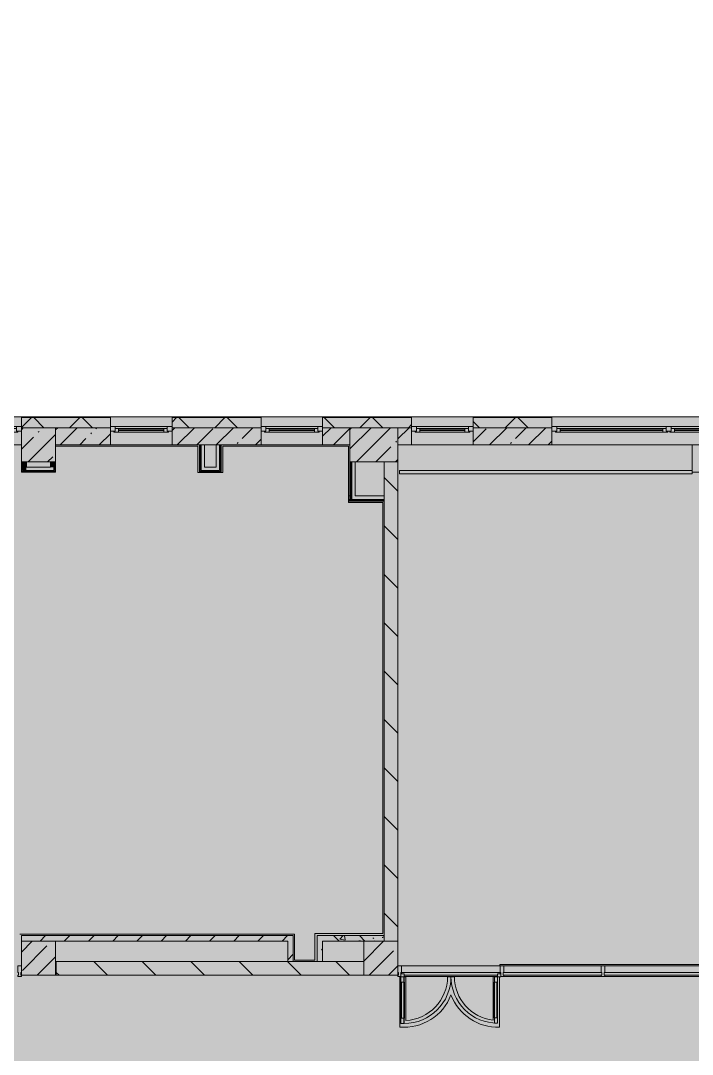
# Model space of a CAD drawing. Header units: millimetres. Extents: x 81663 to 277412, y -8553 to 29000.
# Drawn here: x 253768 to 263579, y 12246 to 27348 of the extents above; entities that cross this region are included whole.
import ezdxf

# ---------------------------------------------------------------- set-up
doc = ezdxf.new("R2010")
doc.units = ezdxf.units.MM
doc.layers.add('A-DETL-GENF-2', color=7, linetype='Continuous', lineweight=9, true_color=0xc0c0c0, transparency=0.4)
for name, color, linetype, lineweight, true_color in [('A-DETL-GENF-3', 7, 'Continuous', 5, 0xe2e2e2), ('A-DETL-GENF-4', 7, 'Continuous', 5, 0xb7b7b7), ('A-DOOR-1', 7, 'Continuous', 5, 0xb7b7b7), ('A-FLOR-3', 7, 'Continuous', 5, 0xb7b7b7), ('A-GLAZ-1', 7, 'Continuous', 5, 0x737373), ('A-GLAZ-CURT-3', 7, 'Continuous', 5, 0x737373), ('A-GLAZ-CWMG-4', 7, 'Continuous', 5, 0x737373), ('A-WALL-5', 7, 'Continuous', 5, 0x737373), ('A-WALL-6', 7, 'Continuous', 9, 0x737373), ('I-WALL-1', 7, 'Continuous', 5, 0xe7e7e7), ('I-WALL-2', 7, 'Continuous', 9, 0xe7e7e7), ('I-WALL-4', 7, 'Continuous', 5, 0x737373), ('I-WALL-5', 7, 'Continuous', 5, 0x787878), ('S-COLS-2', 7, 'Continuous', 5, 0x737373)]:
    doc.layers.add(name, color=color, linetype=linetype, lineweight=lineweight, true_color=true_color)
for name, color, linetype, lineweight in [('A-GLAZ-CURT-2', 7, 'Continuous', 5), ('A-WALL-4', 7, 'Continuous', 5), ('I-WALL-3', 7, 'Continuous', 5), ('S-COLS-1', 7, 'Continuous', 5)]:
    doc.layers.add(name, color=color, linetype=linetype, lineweight=lineweight)
pattern_1 = [(45, (148228.23, 0), (-285.1231, 285.1231), []), (45, (148513.35, 0), (-285.1231, 285.1231), [504.031, -100.806, 16.764, -84.042])]
pattern_2 = [(135, (148228.23, 0), (-353.5534, -353.5534), [])]
pattern_3 = [(135, (148228.23, 0), (-377.1708, -377.1708), [533.4, -88.9, 17.78, -88.9]), (135, (148228.23, 376.94), (-377.1708, -377.1708), []), (50, (148228.23, 0), (637.6445, -55.7866), [66.675, -733.425]), (355, (148228.2, 0), (-123.3494, 668.6992), [53.34, -586.74]), (100.451, (148281.37, -4.65), (514.299, 612.908), [56.665, -623.315]), (46.184, (148228.2, 177.8), (948.7764, -147.1497), [100.012, -1100.137]), (96.636, (148307.3, 165.5), (830.909, 865.997), [84.998, -934.973]), (351.184, (148228.2, 177.8), (830.918, 865.988), [80.01, -880.11]), (21, (148317.13, 133.35), (530.6506, -357.9283), [66.675, -733.425]), (326, (148317.1, 133.35), (216.308, 644.6585), [53.34, -586.74]), (71.451, (148361.35, 103.5), (746.9596, 286.7243), [56.665, -623.315]), (37.5, (148228.23, 0), (10.81053, 295.9426), [16.764, -562.864, 16.764, -578.866, -588.962]), (37.5, (148228.23, 0), (10.81053, 295.9426), [-1175.258, 16.764, -572.198]), (7.5, (148228.23, 0), (233.8692, 350.63175), [16.764, -322.834, 16.764, -549.529, -224.472]), (7.5, (148228.23, 0), (233.8692, 350.63175), [-905.891, 16.764, -207.708]), (327.5, (148029.98, 0), (474.5678, -20.0513), [16.764, -205.486, 16.764, -676.656, -920.115]), (327.5, (148029.98, 0), (474.5678, -20.0513), [-915.67, 16.764, -903.351]), (317.5, (147941.1, 0), (518.4522, 88.9934), [16.764, -272.161, 16.764, -443.738, -653.415]), (317.5, (147941.1, 0), (518.4522, 88.9934), [-749.427, 16.764, -636.651])]
pattern_4 = [(45, (148228.2, 0), (-530.33, 530.33), []), (135, (148228.2, 0), (-530.33, -530.33), [])]
pattern_5 = [(45, (148228.23, 0), (-176.7767, 176.7767), [])]

# ---------------------------------------------------------------- blocks, each defined once
blk = doc.blocks.new('120_Окно_СКБ_1Ст - 120_Окно_СКБ_1Ст 900х2500_h_ с форточкой-22877787-2_5_3_птичка')
at = {"layer": 'A-GLAZ-1'}
for p, q in [((-450, -127), (-450, -57)), ((-450, -57), (-380, -57)), ((450, -57), (-450, -57)), ((-380, -127), (-450, -127)), ((-450, -127), (-400, -127)), ((-380, -127), (-400, -127)), ((-400, -127), (-400, -137)), ((-400, -137), (400, -137)), ((400, -137), (-400, -137)), ((-380, -57), (-380, -127)), ((380, -87), (-380, -87)), ((-380, -87), (-380, -127)), ((-330, -137), (-330, -87)), ((-330, -107), (330, -107)), ((330, -117), (-330, -117)), ((330, -137), (330, -87)), ((380, -127), (380, -57)), ((380, -57), (450, -57)), ((380, -127), (380, -87)), ((450, -127), (380, -127)), ((400, -127), (380, -127)), ((400, -127), (450, -127)), ((400, -137), (400, -127)), ((450, -57), (450, -127))]:
    blk.add_line(p, q, dxfattribs=at)
blk = doc.blocks.new('120_Окно_СКБ_2Ст_Фрамуга сверху - 120_Окно_СКБ_2Ст_2300х2500_h_ ДОО-23103760-2_5_3_птичка')
at = {"layer": 'A-GLAZ-1'}
for p, q in [((-1150, -127), (-1150, -57)), ((-1150, -57), (-1080, -57)), ((1150, -57), (-1150, -57)), ((-1080, -127), (-1150, -127)), ((-1150, -127), (-1100, -127)), ((-1080, -127), (-1100, -127)), ((-1100, -127), (-1100, -137)), ((-1100, -137), (540, -137)), ((540, -137), (-1100, -137)), ((-1080, -57), (-1080, -127)), ((-1080, -57), (1080, -57)), ((520, -87), (-1080, -87)), ((-1080, -87), (-1080, -127)), ((-1030, -137), (-1030, -87)), ((-1030, -107), (470, -107)), ((470, -117), (-1030, -117)), ((470, -137), (470, -87)), ((520, -127), (520, -57)), ((520, -57), (590, -57)), ((520, -127), (520, -87)), ((590, -127), (520, -127)), ((540, -127), (520, -127)), ((540, -127), (570, -127)), ((540, -127), (570, -127)), ((540, -137), (540, -127)), ((590, -127), (570, -127)), ((570, -127), (570, -137)), ((570, -137), (1100, -137)), ((1100, -137), (570, -137)), ((590, -57), (590, -127)), ((1080, -87), (590, -87)), ((590, -87), (590, -127)), ((640, -137), (640, -87)), ((640, -107), (1030, -107)), ((1030, -117), (640, -117)), ((1030, -137), (1030, -87)), ((1080, -127), (1080, -57)), ((1080, -57), (1150, -57)), ((1080, -127), (1080, -87)), ((1150, -127), (1080, -127)), ((1100, -127), (1080, -127)), ((1100, -127), (1150, -127)), ((1100, -137), (1100, -127)), ((1150, -57), (1150, -127))]:
    blk.add_line(p, q, dxfattribs=at)
blk = doc.blocks.new('120_Окно_СКБ_2Ст_Фрамуга сверху - 120_Окно_СКБ_2Ст_2300х2500_h_ ДОО-V95-2_5_3_птичка')
at = {"layer": 'A-GLAZ-1'}
for p, q in [((-1150, -127), (-1150, -57)), ((-1150, -57), (-1080, -57)), ((1150, -57), (-1150, -57)), ((-1080, -127), (-1150, -127)), ((-1150, -127), (-1100, -127)), ((-1080, -127), (-1100, -127)), ((-1100, -127), (-1100, -137)), ((-1100, -137), (540, -137)), ((540, -137), (-1100, -137)), ((-1080, -57), (-1080, -127)), ((-1080, -57), (1080, -57)), ((520, -87), (-1080, -87)), ((-1080, -87), (-1080, -127)), ((-1030, -137), (-1030, -87)), ((-1030, -107), (470, -107)), ((470, -117), (-1030, -117)), ((470, -137), (470, -87)), ((520, -127), (520, -57)), ((520, -57), (590, -57)), ((520, -127), (520, -87)), ((590, -127), (520, -127)), ((540, -127), (520, -127)), ((540, -127), (570, -127)), ((540, -127), (570, -127)), ((540, -137), (540, -127)), ((590, -127), (570, -127)), ((570, -127), (570, -137)), ((570, -137), (1100, -137)), ((1100, -137), (570, -137)), ((590, -57), (590, -127)), ((1080, -87), (590, -87)), ((590, -87), (590, -127)), ((640, -137), (640, -87)), ((640, -107), (1030, -107)), ((1030, -117), (640, -117)), ((1030, -137), (1030, -87)), ((1080, -127), (1080, -57)), ((1080, -57), (1150, -57)), ((1080, -127), (1080, -87)), ((1150, -127), (1080, -127)), ((1100, -127), (1080, -127)), ((1100, -127), (1150, -127)), ((1100, -137), (1100, -127)), ((1150, -57), (1150, -127))]:
    blk.add_line(p, q, dxfattribs=at)
blk = doc.blocks.new('BSC_Колонна _Прямоугольная - 500х500-23282986-2_5_3_птичка')
at = {"layer": 'S-COLS-1'}
h = blk.add_hatch(dxfattribs=at)
h.set_pattern_fill('FP_135', color=256, style=0, pattern_type=2)
h.set_pattern_definition([(45, (-105800, -21150), (-285.1231, 285.1231), []), (45, (-105514.88, -21150), (-285.1231, 285.1231), [504.031, -100.806, 16.764, -84.042])])
h.paths.add_polyline_path([(-250, -250), (250, -250), (250, 250), (-250, 250), (-250, -95)])
at = {"layer": 'S-COLS-2'}
for p, q in [((250, 250), (-250, 250)), ((-250, 250), (-250, -250)), ((250, -250), (250, 250)), ((-250, -250), (250, -250))]:
    blk.add_line(p, q, dxfattribs=at)
blk = doc.blocks.new('BSC_Колонна _Прямоугольная - 700х500-V120-2_5_3_птичка')
at = {"layer": 'S-COLS-1'}
h = blk.add_hatch(dxfattribs=at)
h.set_pattern_fill('FP_147', color=256, style=0, pattern_type=2)
h.set_pattern_definition([(45, (-110700, -21150), (-285.1231, 285.1231), []), (45, (-110414.88, -21150), (-285.1231, 285.1231), [504.031, -100.806, 16.764, -84.042])])
h.paths.add_polyline_path([(-350, -250), (350, -250), (350, 250), (-350, 250)])
at = {"layer": 'S-COLS-2'}
for p, q in [((350, 250), (-350, 250)), ((-350, 250), (-350, -250)), ((350, -250), (350, 250)), ((-350, -250), (350, -250))]:
    blk.add_line(p, q, dxfattribs=at)
blk = doc.blocks.new('Прямоугольный импост - Импост структурный с накладкой - 160мм Темный-V159-2_5_3_птичка')
at = {"layer": 'A-GLAZ-CWMG-4'}
for p, q in [((-50, 0), (-50, 17)), ((-50, 17), (0, 17)), ((-40, 0), (-50, 0)), ((-40, -40), (-40, 0)), ((0, 0), (-10, 0)), ((-10, 0), (-10, -40)), ((0, 17), (0, 0)), ((-50, -140), (-50, -40)), ((-50, -40), (-40, -40)), ((0, -140), (-50, -140)), ((-10, -40), (0, -40)), ((0, -40), (0, -140))]:
    blk.add_line(p, q, dxfattribs=at)
blk = doc.blocks.new('Прямоугольный импост - Импост структурный с накладкой - 160мм Темный-32356295-2_5_3_птичка')
at = {"layer": 'A-GLAZ-CWMG-4'}
for p, q in [((-50, 40), (-50, 140)), ((-50, 140), (0, 140)), ((-40, 40), (-50, 40)), ((-40, 20), (-40, 40)), ((-10, 40), (-10, 0)), ((0, 40), (-10, 40)), ((-10, 0), (0, 0)), ((0, 140), (0, 40)), ((0, 0), (0, -17)), ((0, -17), (-36, -17))]:
    blk.add_line(p, q, dxfattribs=at)
blk = doc.blocks.new('Системная панель - Стекло - 40мм-32428871-2_5_3_птичка')
at = {"layer": 'A-GLAZ-CURT-3'}
for p, q in [((749, 0), (-749, 0)), ((-749, 0), (-749, -40)), ((749, -40), (749, 0)), ((-749, -40), (749, -40))]:
    blk.add_line(p, q, dxfattribs=at)
blk = doc.blocks.new('Дверь_Витражная_остекление_ - ВВ-23-32429828-2_5_3_птичка')
at = {"layer": 'A-DETL-GENF-3'}
for points in [[(-682.5, 700), (-682.5, 20), (-637.5, 20), (-637.5, 700)], [(687.5, 705), (687.5, 20), (732.5, 20), (732.5, 705)]]:
    blk.add_hatch(color=256, dxfattribs=at).paths.add_polyline_path(points)
at = {"layer": 'A-DETL-GENF-4'}
for p, q in [((-682.5, 700), (-637.5, 700)), ((-682.5, 700), (-682.5, 20)), ((-637.5, 700), (-682.5, 700)), ((-682.5, 700), (-682.5, 20)), ((-682.5, 620), (-637.5, 620)), ((-672.5, 620), (-672.5, 100)), ((-637.5, 700), (-637.5, 20)), ((-637.5, 20), (-637.5, 700)), ((-628.5, 620), (-628.5, 100)), ((678.5, 625), (678.5, 100)), ((732.5, 705), (687.5, 705)), ((687.5, 705), (687.5, 20)), ((732.5, 705), (687.5, 705)), ((687.5, 705), (687.5, 20)), ((732.5, 625), (687.5, 625)), ((722.5, 625), (722.5, 100)), ((732.5, 705), (732.5, 20)), ((732.5, 20), (732.5, 705)), ((-682.5, 100), (-637.5, 100)), ((-637.5, 20), (-682.5, 20)), ((-682.5, 20), (-637.5, 20)), ((732.5, 100), (687.5, 100))]:
    blk.add_line(p, q, dxfattribs=at)
at = {"layer": 'A-DOOR-1'}
for p, q in [((-682.5, 700), (-682.5, 20)), ((682.5, 705), (682.5, 20)), ((-682.5, 20), (-732.5, 20)), ((-732.5, 20), (-732.5, -20)), ((-682.5, -20), (-682.5, 20)), ((732.5, 20), (682.5, 20)), ((682.5, 20), (682.5, -20)), ((732.5, -20), (732.5, 20)), ((-732.5, -20), (-682.5, -20)), ((682.5, -20), (732.5, -20))]:
    blk.add_line(p, q, dxfattribs=at)
for centre, radius, start, end in [((-682.5, 20), 680, 360, 90), ((682.5, 20), 685, 90, 180)]:
    blk.add_arc(centre, radius, start, end, dxfattribs=at)
blk = doc.blocks.new('Прямоугольный импост - Импост структурный с накладкой - 160мм Темный-32428730-2_5_3_птичка')
at = {"layer": 'A-GLAZ-CWMG-4'}
for p, q in [((111101, 13540), (112546, 13540)), ((111101, 13420), (111101, 13440)), ((111101, 13440), (112546, 13440)), ((111141, 13400), (112506, 13400)), ((111141, 13383), (112506, 13383)), ((112546, 13440), (112546, 13420))]:
    blk.add_line(p, q, dxfattribs=at)
blk = doc.blocks.new('Прямоугольный импост - Импост структурный с накладкой - 160мм Темный-32428868-2_5_3_птичка')
at = {"layer": 'A-GLAZ-CWMG-4'}
for p, q in [((114071, 13540), (115549, 13540)), ((114071, 13383), (115549, 13383))]:
    blk.add_line(p, q, dxfattribs=at)
blk = doc.blocks.new('Системная панель - Стекло - 40мм-32428872-2_5_3_птичка')
at = {"layer": 'A-GLAZ-CURT-2'}
h = blk.add_hatch(dxfattribs=at)
h.set_pattern_fill('FP_165', color=256, style=0, pattern_type=2)
h.set_pattern_definition([(225, (113808, 12900), (1414.214, -1414.214), [1000, -3000]), (225, (114808, 13400), (1414.214, -1414.214), [3000, -1000]), (225, (112808, 13900), (1414.214, -1414.214), [1000, -3000])])
h.paths.add_polyline_path([(-723, 0), (-723, -40), (722, -40), (722, 0), (-561, 0)])
at = {"layer": 'A-GLAZ-CURT-3'}
for p, q in [((722, 0), (-723, 0)), ((-723, 0), (-723, -40)), ((722, -40), (722, 0)), ((-723, -40), (722, -40))]:
    blk.add_line(p, q, dxfattribs=at)
blk = doc.blocks.new('Прямоугольный импост - Импост структурный с накладкой - 160мм Темный-32428869-2_5_3_птичка')
at = {"layer": 'A-GLAZ-CWMG-4'}
for p, q in [((112596, 13540), (114021, 13540)), ((112596, 13383), (114021, 13383))]:
    blk.add_line(p, q, dxfattribs=at)
blk = doc.blocks.new('Прямоугольный импост - Импост структурный с накладкой - 160мм Темный-32356291-2_5_3_птичка')
at = {"layer": 'A-GLAZ-CWMG-4'}
for p, q in [((-25, 40), (-25, 140)), ((-25, 140), (25, 140)), ((-15, 40), (-25, 40)), ((-25, -17), (-25, 0)), ((-25, 0), (-15, 0)), ((-15, 0), (-15, 40)), ((15, 40), (15, 20)), ((25, 40), (15, 40)), ((25, 140), (25, 40)), ((15, -17), (-25, -17))]:
    blk.add_line(p, q, dxfattribs=at)
blk = doc.blocks.new('Прямоугольный импост - Импост структурный с накладкой - 160мм Темный-30755836-2_5_3_птичка')
at = {"layer": 'A-GLAZ-CWMG-4'}
for p, q in [((-25, 40), (-25, 140)), ((-25, 140), (25, 140)), ((-15, 40), (-25, 40)), ((-25, -17), (-25, 0)), ((-25, 0), (-15, 0)), ((-15, 0), (-15, 40)), ((15, 40), (15, 0)), ((25, 40), (15, 40)), ((15, 0), (25, 0)), ((25, 140), (25, 40)), ((25, 0), (25, -17)), ((25, -17), (-25, -17))]:
    blk.add_line(p, q, dxfattribs=at)

msp = doc.modelspace()

# ---------------------------------------------------------------- hatches: boundary and pattern name
at = {"layer": 'A-DETL-GENF-2'}
msp.add_hatch(color=256, dxfattribs=at).paths.add_polyline_path([(270445.2, -258), (273466.2, -258), (273466.2, 21558), (241536.2, 21558), (241536.2, 27348), (233088.2, 27348), (233088.2, 5750), (237430.2, 5750), (237430.2, -258), (269517.7, -258)])
at = {"layer": 'A-WALL-4'}
h = msp.add_hatch(dxfattribs=at)
h.set_pattern_fill('FP_48', color=256, style=0, pattern_type=2)
h.set_pattern_definition([(45, (148228.23, 0), (-353.5534, 353.5534), []), (135, (148228.23, 0), (-353.5534, -353.5534), [])])
h.paths.add_polyline_path([(273458.2, 21400), (273458.2, 21550), (268378.4, 21550), (268378.4, 21400), (273308.2, 21400)])
h.paths.add_polyline_path([(267478.4, 21400), (267478.4, 21550), (266128.7, 21550), (266128.7, 21400), (266735.1, 21400)])
h.paths.add_polyline_path([(254677.3, 21400), (255078.7, 21400), (255078.7, 21550), (253778.4, 21550), (253778.4, 21400), (254278.2, 21400)])
h.paths.add_polyline_path([(257278.7, 21400), (257278.7, 21550), (255978.7, 21550), (255978.7, 21400), (256532.4, 21400)])
h.paths.add_polyline_path([(258178.7, 21400), (259478.2, 21400), (259478.2, 21550), (258178.7, 21550)])
h.paths.add_polyline_path([(264328.7, 21400), (265228.7, 21400), (265228.7, 21550), (263828.7, 21550), (263828.7, 21400), (263952.5, 21400)])
h.paths.add_polyline_path([(261528.7, 21400), (261528.7, 21550), (260378.2, 21550), (260378.2, 21400)])
h.paths.add_polyline_path([(251478.4, 21400), (251478.4, 21550), (250278.2, 21550), (250278.2, 21400), (250967.3, 21400)])
h.paths.add_polyline_path([(241536.2, 21400), (241538.2, 21400), (241534.2, 21550), (241288.2, 21550), (241288.2, 21400), (241495.2, 21400)])
h.paths.add_polyline_path([(244838.2, 21400), (249378.2, 21400), (249378.2, 21550), (244838.2, 21550)])
at = {"layer": 'I-WALL-1'}
msp.add_hatch(color=256, dxfattribs=at).paths.add_polyline_path([(258653.2, 20404), (258653.2, 20900), (258603.2, 20900), (258603.2, 20404)])
at = {"layer": 'I-WALL-2'}
for points in [[(256453.2, 20774), (256453.2, 21150), (256403.2, 21150), (256403.2, 20774)], [(256673.2, 20824), (256673.2, 21150), (256623.2, 21150), (256623.2, 20824)], [(253853.2, 20774), (253853.2, 20900), (253803.2, 20900), (253803.2, 20774)], [(254253.2, 20824), (254253.2, 20900), (254203.2, 20900), (254203.2, 20824)], [(253853.2, 20774), (254253.2, 20774), (254253.2, 20824), (253853.2, 20824)], [(256453.2, 20774), (256673.2, 20774), (256673.2, 20824), (256453.2, 20824)]]:
    msp.add_hatch(color=256, dxfattribs=at).paths.add_polyline_path(points)
h = msp.add_hatch(color=256, dxfattribs=at)
h.paths.add_polyline_path([(258578.2, 20354), (258578.2, 20404), (258558.2, 20404), (258558.2, 20354)])
h.paths.add_polyline_path([(259078.2, 20354), (259078.2, 20404), (258603.2, 20404), (258603.2, 20354)])
at = {"layer": 'I-WALL-3'}
h = msp.add_hatch(dxfattribs=at)
h.set_pattern_fill('FP_56', color=256, style=0, pattern_type=2)
h.set_pattern_definition(pattern_1)
h.paths.add_polyline_path([(260378.2, 21150), (261528.7, 21150), (261528.7, 21400), (260378.2, 21400)])
h.paths.add_polyline_path([(264328.7, 21150), (265228.7, 21150), (265228.7, 21400), (264328.7, 21400), (264328.7, 21239.3)])
h.paths.add_polyline_path([(269438.2, 21150), (269438.2, 21400), (269078.2, 21400), (269078.2, 21150)])
h.paths.add_polyline_path([(266743.7, 21150), (267478.4, 21150), (267478.4, 21400), (266128.7, 21400), (266128.7, 21150), (266735.1, 21150)])
h.paths.add_polyline_path([(249365.7, 21150), (249378.2, 21150), (249378.2, 21400), (249028.2, 21400), (249028.2, 21150), (249353.2, 21150)])
h.paths.add_polyline_path([(250967.3, 21150), (251478.4, 21150), (251478.4, 21400), (250278.2, 21400), (250278.2, 21150)])
h.paths.add_polyline_path([(254278.2, 21150), (255078.7, 21150), (255078.7, 21400), (254278.2, 21400)])
h.paths.add_polyline_path([(256532.4, 21150), (257278.7, 21150), (257278.7, 21400), (255978.7, 21400), (255978.7, 21150), (256453.2, 21150)])
h.paths.add_polyline_path([(259478.2, 21150), (259478.2, 21400), (259278.2, 21400), (259278.2, 21150), (259314.9, 21150)])
h.paths.add_polyline_path([(258578.2, 21150), (258578.2, 21400), (258178.7, 21400), (258178.7, 21150), (258387.4, 21150)])
h = msp.add_hatch(dxfattribs=at)
h.set_pattern_fill('FP_160', color=256, style=0, pattern_type=2)
h.set_pattern_definition(pattern_4)
h.paths.add_polyline_path([(256673.2, 20774), (256685.7, 20774), (256685.7, 21150), (256673.2, 21150), (256673.2, 20824)])
h = msp.add_hatch(dxfattribs=at)
h.set_pattern_fill('FP_160', color=256, style=0, pattern_type=2)
h.set_pattern_definition(pattern_4)
h.paths.add_polyline_path([(256698.2, 20761.5), (256698.2, 21150), (256685.7, 21150), (256685.7, 20761.5)])
h = msp.add_hatch(dxfattribs=at)
h.set_pattern_fill('FP_59', color=256, style=0, pattern_type=2)
h.set_pattern_definition(pattern_2)
h.paths.add_polyline_path([(259278.2, 13900), (259278.2, 20900), (259078.2, 20900), (259078.2, 13900)])
h = msp.add_hatch(dxfattribs=at)
h.set_pattern_fill('FP_160', color=256, style=0, pattern_type=2)
h.set_pattern_definition(pattern_4)
h.paths.add_polyline_path([(253790.7, 20749), (254278.2, 20749), (254278.2, 20761.5), (253790.7, 20761.5)])
h = msp.add_hatch(dxfattribs=at)
h.set_pattern_fill('FP_160', color=256, style=0, pattern_type=2)
h.set_pattern_definition(pattern_4)
h.paths.add_polyline_path([(253803.2, 20761.5), (254265.7, 20761.5), (254265.7, 20774), (253803.2, 20774)])
h = msp.add_hatch(dxfattribs=at)
h.set_pattern_fill('FP_160', color=256, style=0, pattern_type=2)
h.set_pattern_definition(pattern_4)
h.paths.add_polyline_path([(259078.2, 20341.5), (259078.2, 20354), (258558.2, 20354), (258558.2, 20341.5)])
h = msp.add_hatch(dxfattribs=at)
h.set_pattern_fill('FP_160', color=256, style=0, pattern_type=2)
h.set_pattern_definition(pattern_4)
h.paths.add_polyline_path([(259078.2, 20329), (259078.2, 20341.5), (258558.2, 20341.5), (258558.2, 20329)])
h = msp.add_hatch(dxfattribs=at)
h.set_pattern_fill('FP_60', color=256, style=0, pattern_type=2)
h.set_pattern_definition(pattern_5)
h.paths.add_polyline_path([(257748.2, 13900), (257748.2, 13980), (253778.2, 13980), (253778.2, 13900), (257668.2, 13900)])
h = msp.add_hatch(dxfattribs=at)
h.set_pattern_fill('FP_60', color=256, style=0, pattern_type=2)
h.set_pattern_definition(pattern_5)
h.paths.add_polyline_path([(257748.2, 13600), (257748.2, 13900), (257668.2, 13900), (257668.2, 13600)])
h = msp.add_hatch(dxfattribs=at)
h.set_pattern_fill('FP_59', color=256, style=0, pattern_type=2)
h.set_pattern_definition(pattern_2)
h.paths.add_polyline_path([(258778.2, 13400), (258778.2, 13600), (254288.2, 13600), (254288.2, 13400), (258387.4, 13400)])
at = {"layer": 'I-WALL-5'}
h = msp.add_hatch(dxfattribs=at)
h.set_pattern_fill('FP_69', color=256, style=0, pattern_type=2)
h.set_pattern_definition(pattern_3)
h.paths.add_polyline_path([(258178.2, 13600), (258178.2, 13980), (258098.2, 13980), (258098.2, 13600)])
h = msp.add_hatch(dxfattribs=at)
h.set_pattern_fill('FP_69', color=256, style=0, pattern_type=2)
h.set_pattern_definition(pattern_3)
h.paths.add_polyline_path([(259078.2, 13900), (259078.2, 13980), (258178.2, 13980), (258178.2, 13900), (258387.4, 13900)])
at = {"layer": 'S-COLS-1'}
h = msp.add_hatch(dxfattribs=at)
h.set_pattern_fill('FP_56', color=256, style=0, pattern_type=2)
h.set_pattern_definition(pattern_1)
h.paths.add_polyline_path([(254278.2, 13400), (254278.2, 13900), (253778.2, 13900), (253778.2, 13400)])
h = msp.add_hatch(dxfattribs=at)
h.set_pattern_fill('FP_56', color=256, style=0, pattern_type=2)
h.set_pattern_definition(pattern_1)
h.paths.add_polyline_path([(258778.2, 13400), (259278.2, 13400), (259278.2, 13900), (258778.2, 13900), (258778.2, 13534.8)])

# ---------------------------------------------------------------- linework, layer by layer
at = {"layer": 'A-FLOR-3'}
for p, q in [((256357.2, 21130), (254278.2, 21130)), ((256357.2, 20748), (256357.2, 21130)), ((258557.2, 21130), (256719.2, 21130)), ((256719.2, 21130), (256719.2, 20748)), ((258557.2, 20308), (258557.2, 21130)), ((256719.2, 20748), (256357.2, 20748)), ((259057.2, 20308), (258557.2, 20308)), ((259057.2, 14011), (259057.2, 20308)), ((253758.2, 14000), (257768.2, 14000)), ((257768.2, 14000), (257768.2, 13620)), ((258067.2, 13620), (258067.2, 14011)), ((258067.2, 14011), (259057.2, 14011)), ((257768.2, 13620), (258067.2, 13620)), ((260768.2, 13540), (260768.2, 13557)), ((260768.2, 13557), (263828.2, 13557)), ((254288.2, 13400), (254278.2, 13400)), ((259278.2, 13400.5), (259289.1, 13400.5)), ((259314.9, 13378.5), (259304.1, 13378.5)), ((259304.1, 13378.5), (259304.1, 12642.4)), ((259393.4, 13378.5), (259363.7, 13378.5)), ((259393.4, 12740.7), (259393.4, 13378.5)), ((260103.7, 13380), (260003.7, 13380)), ((260733.7, 13381.5), (260669, 13381.5)), ((260669, 13381.5), (260669, 12744.4)), ((260761.3, 12640.2), (260761.3, 13380))]:
    msp.add_line(p, q, dxfattribs=at)
for centre, radius, start, end in [((259363.7, 13380), 640, 272.66078, 0), ((260743.7, 13380), 640, 180, 263.29215), ((259363.7, 13380), 740, 265.37807, 338.81722), ((260743.7, 13380), 740, 201.18278, 271.36364)]:
    msp.add_arc(centre, radius, start, end, dxfattribs=at)
at = {"layer": 'A-WALL-5'}
for p, q in [((258178.7, 21558), (244838.2, 21558)), ((253778.4, 21558), (253778.4, 21400)), ((255078.7, 21400), (255078.7, 21558)), ((255978.7, 21558), (255978.7, 21400)), ((257278.7, 21400), (257278.7, 21558)), ((258178.7, 21558), (258178.7, 21400)), ((273466.2, 21558), (258178.7, 21558)), ((259478.2, 21400), (259478.2, 21558)), ((260378.2, 21558), (260378.2, 21400)), ((261528.7, 21400), (261528.7, 21558))]:
    msp.add_line(p, q, dxfattribs=at)
at = {"layer": 'A-WALL-6'}
for p, q in [((255078.7, 21553), (253778.4, 21553)), ((255078.7, 21550), (253778.4, 21550)), ((257278.7, 21553), (255978.7, 21553)), ((257278.7, 21550), (255978.7, 21550)), ((259478.2, 21553), (258178.7, 21553)), ((259478.2, 21550), (258178.7, 21550)), ((261528.7, 21553), (260378.2, 21553)), ((261528.7, 21550), (260378.2, 21550)), ((255078.7, 21400), (254278.2, 21400)), ((257278.7, 21400), (255978.7, 21400)), ((258578.2, 21400), (258178.7, 21400)), ((259478.2, 21400), (259278.2, 21400)), ((261528.7, 21400), (260378.2, 21400)), ((256453.2, 21150), (256378.2, 21150)), ((256390.7, 20761.5), (256390.7, 21150)), ((256403.2, 20774), (256403.2, 21150)), ((256698.2, 21150), (256623.2, 21150)), ((256673.2, 21150), (256673.2, 20774)), ((256685.7, 21150), (256685.7, 20761.5)), ((253790.7, 20761.5), (253790.7, 20900)), ((253803.2, 20774), (253803.2, 20900)), ((254253.2, 20900), (254253.2, 20774)), ((254265.7, 20900), (254265.7, 20761.5)), ((258590.7, 20900), (258590.7, 20354)), ((258603.2, 20900), (258603.2, 20354)), ((254265.7, 20761.5), (253790.7, 20761.5)), ((254253.2, 20774), (253803.2, 20774)), ((256685.7, 20761.5), (256390.7, 20761.5)), ((256673.2, 20774), (256403.2, 20774)), ((258578.2, 20404), (258578.2, 20354)), ((258578.2, 20354), (258558.2, 20354)), ((259078.2, 20341.5), (258558.2, 20341.5)), ((259078.2, 20354), (258603.2, 20354)), ((259078.2, 13900), (259078.2, 13980)), ((257668.2, 13600), (257748.2, 13600))]:
    msp.add_line(p, q, dxfattribs=at)
at = {"layer": 'I-WALL-4'}
for p, q in [((255078.7, 21150), (255078.7, 21400)), ((255978.7, 21400), (255978.7, 21150)), ((257278.7, 21150), (257278.7, 21400)), ((258178.7, 21400), (258178.7, 21150)), ((259478.2, 21150), (259478.2, 21400)), ((260378.2, 21400), (260378.2, 21150)), ((261528.7, 21150), (261528.7, 21400)), ((253778.2, 21150), (249378.2, 21150)), ((256378.2, 21150), (254278.2, 21150)), ((256378.2, 21150), (256378.2, 20749)), ((256453.2, 21150), (256623.2, 21150)), ((256453.2, 20824), (256453.2, 21150)), ((256623.2, 21150), (256623.2, 20824)), ((258578.2, 21150), (256698.2, 21150)), ((256698.2, 20749), (256698.2, 21150)), ((263828.7, 21150), (259278.2, 21150)), ((263578.7, 21150), (263578.7, 20728)), ((253778.2, 20900), (253778.2, 20749)), ((253853.2, 20824), (253853.2, 20900)), ((254203.2, 20900), (254203.2, 20824)), ((254278.2, 20749), (254278.2, 20900)), ((258578.2, 20900), (258578.2, 20404)), ((258653.2, 20404), (258653.2, 20900)), ((259078.2, 20900), (259078.2, 13980)), ((259278.2, 13900), (259278.2, 20900)), ((253778.2, 20749), (254278.2, 20749)), ((254203.2, 20824), (253853.2, 20824)), ((256378.2, 20749), (256698.2, 20749)), ((256623.2, 20824), (256453.2, 20824)), ((259299.2, 20778), (263578.7, 20778)), ((259299.2, 20778), (259299.2, 20728)), ((263578.7, 20728), (259299.2, 20728)), ((263578.7, 20749), (264328.7, 20749)), ((258578.2, 20404), (258558.2, 20404)), ((258558.2, 20404), (258558.2, 20329)), ((259078.2, 20404), (258653.2, 20404)), ((258558.2, 20329), (259078.2, 20329)), ((257748.2, 13980), (253778.2, 13980)), ((253778.2, 13980), (253778.2, 13900)), ((253778.2, 13900), (257668.2, 13900)), ((257668.2, 13900), (257668.2, 13600)), ((257748.2, 13600), (257748.2, 13980)), ((258098.2, 13980), (258098.2, 13600)), ((259078.2, 13980), (258098.2, 13980)), ((258178.2, 13600), (258178.2, 13900)), ((258178.2, 13900), (259278.2, 13900)), ((257668.2, 13600), (254288.2, 13600)), ((254288.2, 13600), (254288.2, 13400)), ((258778.2, 13600), (257748.2, 13600)), ((258778.2, 13400), (258778.2, 13600)), ((254288.2, 13400), (258778.2, 13400))]:
    msp.add_line(p, q, dxfattribs=at)
at = {"layer": 'S-COLS-2'}
for p, q in [((254278.2, 13900), (253778.2, 13900)), ((253778.2, 13900), (253778.2, 13400)), ((254278.2, 13400), (254278.2, 13900)), ((259078.2, 13900), (258778.2, 13900)), ((258778.2, 13900), (258778.2, 13600)), ((259278.2, 13900), (259078.2, 13900)), ((259278.2, 13400), (259278.2, 13900)), ((258778.2, 13600), (258778.2, 13400)), ((253778.2, 13400), (254278.2, 13400)), ((258778.2, 13400), (259278.2, 13400))]:
    msp.add_line(p, q, dxfattribs=at)

# ---------------------------------------------------------------- block references
at = {"layer": 'A-DOOR-1', "rotation": 180}
msp.add_blockref('Дверь_Витражная_остекление_ - ВВ-23-32429828-2_5_3_птичка', (260051.2, 13400), dxfattribs=at)
at = {"layer": 'A-GLAZ-1'}
for name, p in [('120_Окно_СКБ_2Ст_Фрамуга сверху - 120_Окно_СКБ_2Ст_2300х2500_h_ ДОО-23103760-2_5_3_птичка', (252628.4, 21475)), ('120_Окно_СКБ_1Ст - 120_Окно_СКБ_1Ст 900х2500_h_ с форточкой-22877787-2_5_3_птичка', (255528.7, 21475)), ('120_Окно_СКБ_1Ст - 120_Окно_СКБ_1Ст 900х2500_h_ с форточкой-22877787-2_5_3_птичка', (257728.7, 21475)), ('120_Окно_СКБ_1Ст - 120_Окно_СКБ_1Ст 900х2500_h_ с форточкой-22877787-2_5_3_птичка', (259928.2, 21475)), ('120_Окно_СКБ_2Ст_Фрамуга сверху - 120_Окно_СКБ_2Ст_2300х2500_h_ ДОО-V95-2_5_3_птичка', (262678.7, 21475))]:
    msp.add_blockref(name, p, dxfattribs=at)
at = {"layer": 'A-GLAZ-CURT-3', "rotation": 180}
for name, p in [('Системная панель - Стекло - 40мм-32428872-2_5_3_птичка', (261536.2, 13400)), ('Системная панель - Стекло - 40мм-32428871-2_5_3_птичка', (263038.2, 13400))]:
    msp.add_blockref(name, p, dxfattribs=at)
at = {"layer": 'A-GLAZ-CWMG-4', "extrusion": (0, 0, -1), "rotation": 180}
msp.add_blockref('Прямоугольный импост - Импост структурный с накладкой - 160мм Темный-V159-2_5_3_птичка', (-253778.2, 13400), dxfattribs=at)
at = {"layer": 'A-GLAZ-CWMG-4', "extrusion": (0, 0, -1)}
for name, p in [('Прямоугольный импост - Импост структурный с накладкой - 160мм Темный-32356295-2_5_3_птичка', (-259278.7, 13400)), ('Прямоугольный импост - Импост структурный с накладкой - 160мм Темный-32356291-2_5_3_птичка', (-260798.7, 13400)), ('Прямоугольный импост - Импост структурный с накладкой - 160мм Темный-30755836-2_5_3_птичка', (-262273.7, 13400))]:
    msp.add_blockref(name, p, dxfattribs=at)
at = {"layer": 'A-GLAZ-CWMG-4'}
for name in ['Прямоугольный импост - Импост структурный с накладкой - 160мм Темный-32428730-2_5_3_птичка', 'Прямоугольный импост - Импост структурный с накладкой - 160мм Темный-32428869-2_5_3_птичка', 'Прямоугольный импост - Импост структурный с накладкой - 160мм Темный-32428868-2_5_3_птичка']:
    msp.add_blockref(name, (148228.2, 0), dxfattribs=at)
at = {"layer": 'S-COLS-2'}
for name, p in [('BSC_Колонна _Прямоугольная - 500х500-23282986-2_5_3_птичка', (254028.2, 21150)), ('BSC_Колонна _Прямоугольная - 700х500-V120-2_5_3_птичка', (258928.2, 21150))]:
    msp.add_blockref(name, p, dxfattribs=at)

doc.saveas('drawing.dxf')
